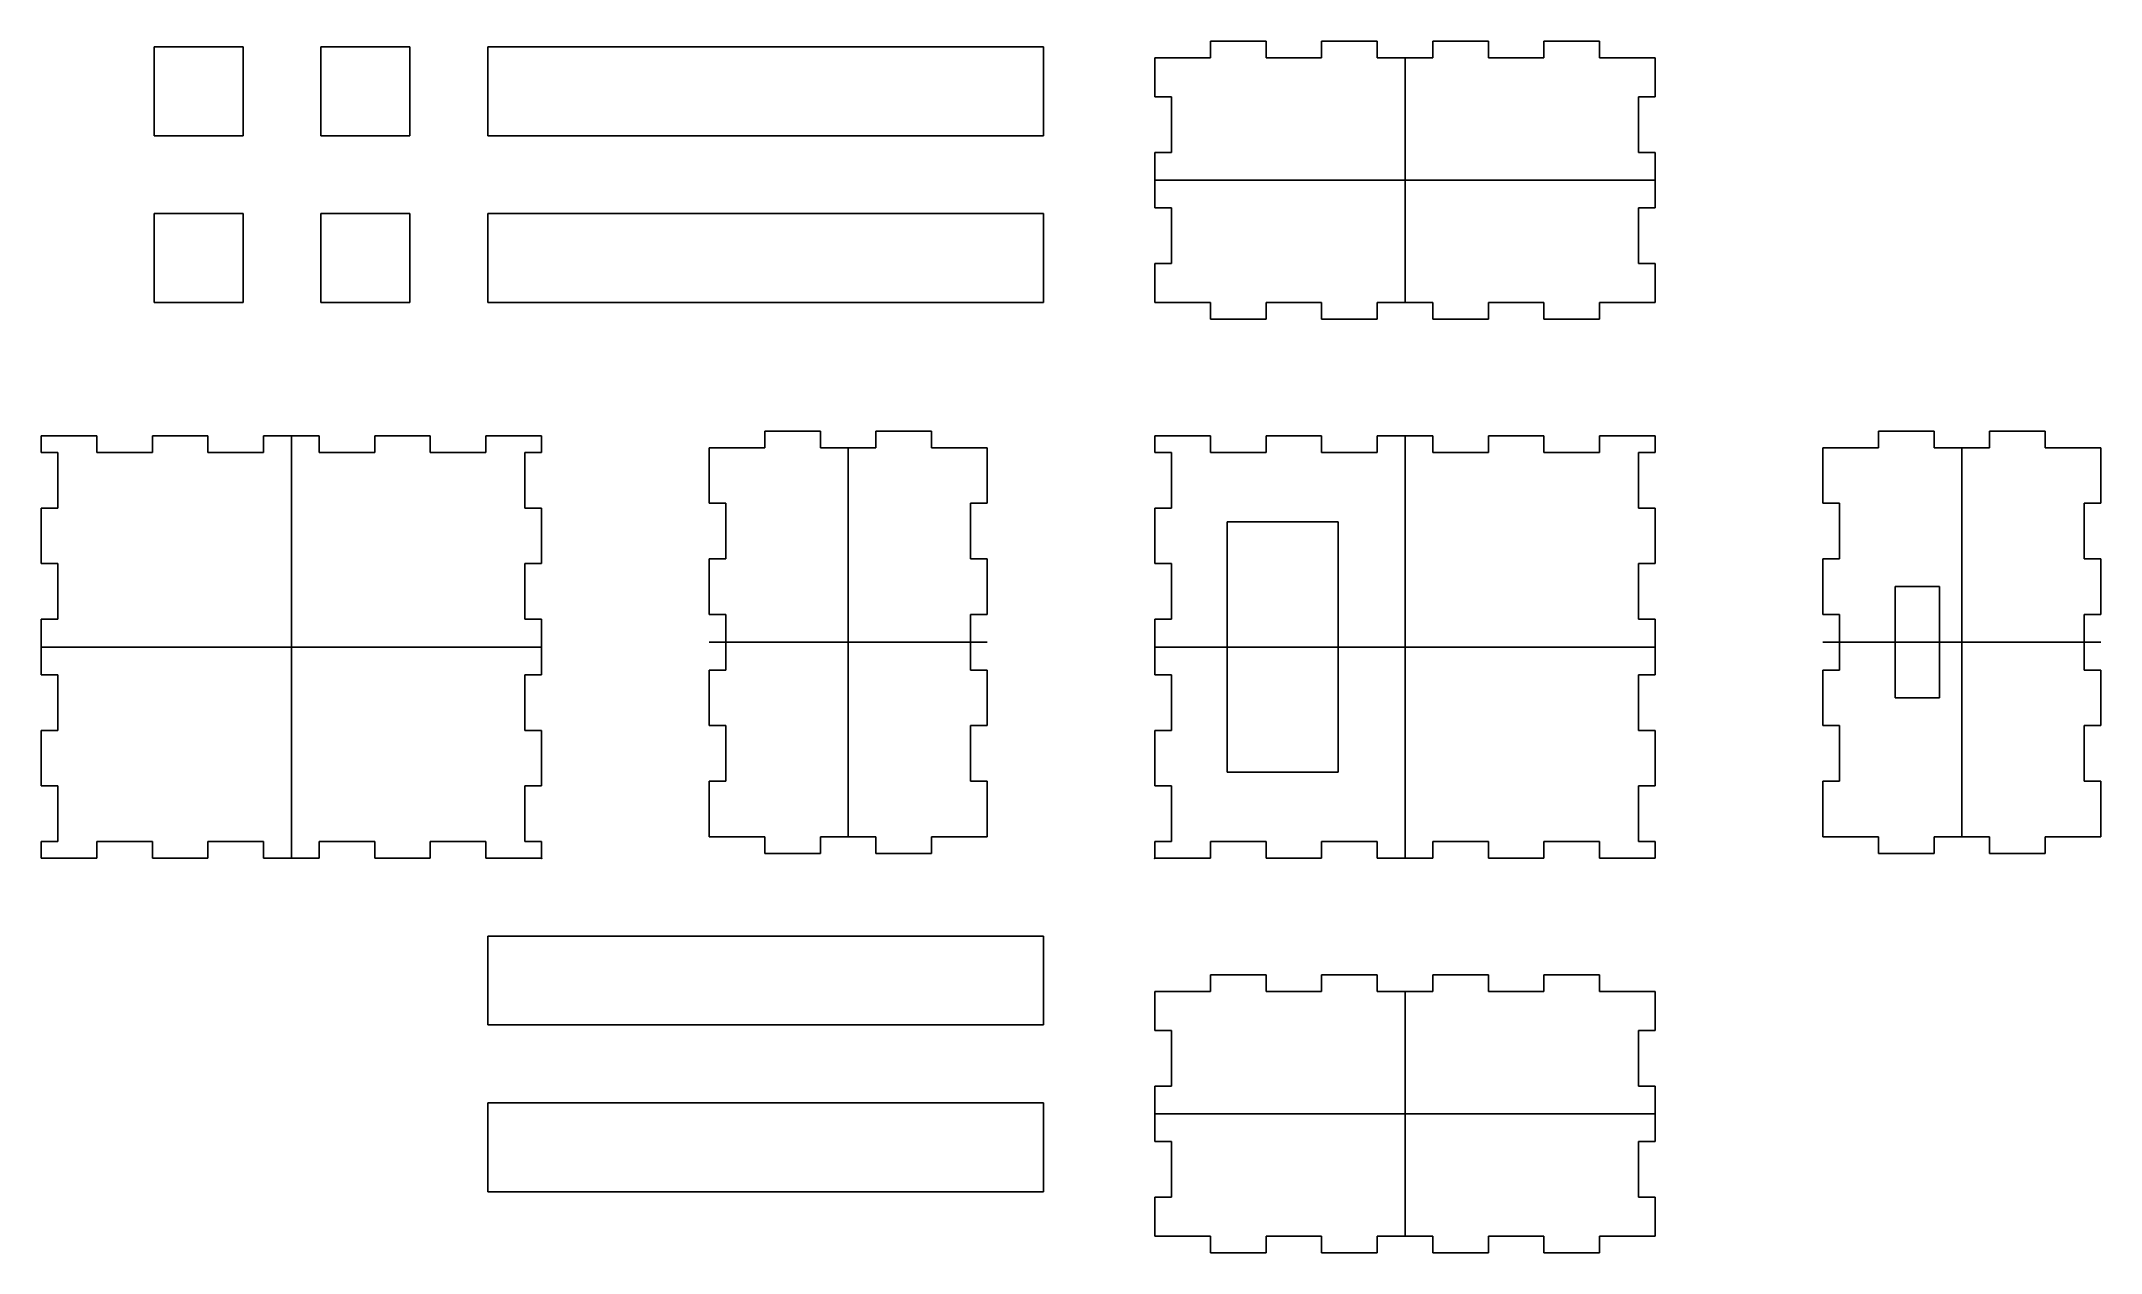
# Model space of a CAD drawing. Header units: centimetres. Extents: x -20 to 17, y -7.1 to 14.7.
import ezdxf

# ---------------------------------------------------------------- set-up
doc = ezdxf.new("R2010")
doc.units = ezdxf.units.CM
doc.header["$MEASUREMENT"] = 0
doc.layers.add('MotionControllerCase v1_Sketch1', color=7, linetype='Continuous')

msp = doc.modelspace()

# ---------------------------------------------------------------- linework, layer by layer
at = {"layer": 'MotionControllerCase v1_Sketch1'}
for p, q in [((-18, 14.6), (-18, 13)), ((-16.4, 14.6), (-18, 14.6)), ((-16.4, 13), (-16.4, 14.6)), ((-13.4, 14.6), (-15, 14.6)), ((-15, 14.6), (-15, 13)), ((-13.4, 13), (-13.4, 14.6)), ((-12, 13), (-12, 14.6)), ((-12, 14.6), (-2, 14.6)), ((-2, 14.6), (-2, 13)), ((2, 14.7), (1, 14.7)), ((1, 14.7), (1, 14.4)), ((2, 14.4), (2, 14.7)), ((3, 14.7), (3, 14.4)), ((4, 14.7), (3, 14.7)), ((4, 14.4), (4, 14.7)), ((6, 14.7), (5, 14.7)), ((5, 14.7), (5, 14.4)), ((6, 14.4), (6, 14.7)), ((7, 14.7), (7, 14.4)), ((8, 14.7), (7, 14.7)), ((8, 14.4), (8, 14.7)), ((0, 14.4), (0, 13.7)), ((1, 14.4), (0, 14.4)), ((3, 14.4), (2, 14.4)), ((5, 14.4), (4, 14.4)), ((4.5, 14.4), (4.5, 10)), ((7, 14.4), (6, 14.4)), ((9, 14.4), (8, 14.4)), ((9, 13.7), (9, 14.4)), ((0.3, 13.7), (0, 13.7)), ((0.3, 12.7), (0.3, 13.7)), ((8.7, 12.7), (8.7, 13.7)), ((8.7, 13.7), (9, 13.7)), ((-18, 13), (-16.4, 13)), ((-15, 13), (-13.4, 13)), ((-2, 13), (-12, 13)), ((0, 12.7), (0.3, 12.7)), ((0, 12.7), (0, 11.7)), ((9, 12.7), (8.7, 12.7)), ((9, 11.7), (9, 12.7)), ((0, 12.2), (9, 12.2)), ((-16.4, 11.6), (-18, 11.6)), ((-18, 11.6), (-18, 10)), ((-16.4, 10), (-16.4, 11.6)), ((-13.4, 11.6), (-15, 11.6)), ((-15, 11.6), (-15, 10)), ((-13.4, 10), (-13.4, 11.6)), ((-12, 10), (-12, 11.6)), ((-12, 11.6), (-2, 11.6)), ((-2, 11.6), (-2, 10)), ((0.3, 11.7), (0, 11.7)), ((0.3, 10.7), (0.3, 11.7)), ((8.7, 10.7), (8.7, 11.7)), ((8.7, 11.7), (9, 11.7)), ((0, 10.7), (0.3, 10.7)), ((0, 10.7), (0, 10)), ((9, 10.7), (8.7, 10.7)), ((9, 10), (9, 10.7)), ((-18, 10), (-16.4, 10)), ((-15, 10), (-13.4, 10)), ((-2, 10), (-12, 10)), ((0, 10), (1, 10)), ((1, 9.7), (1, 10)), ((2, 9.7), (1, 9.7)), ((2, 10), (2, 9.7)), ((2, 10), (3, 10)), ((3, 9.7), (3, 10)), ((4, 9.7), (3, 9.7)), ((4, 10), (4, 9.7)), ((4, 10), (5, 10)), ((5, 9.7), (5, 10)), ((6, 9.7), (5, 9.7)), ((6, 10), (6, 9.7)), ((6, 10), (7, 10)), ((7, 9.7), (7, 10)), ((8, 9.7), (7, 9.7)), ((8, 10), (8, 9.7)), ((8, 10), (9, 10)), ((-20.032, 7.3), (-20.032, 7.6)), ((-20.032, 7.6), (-19.032, 7.6)), ((-19.032, 7.3), (-19.032, 7.6)), ((-18.032, 7.6), (-17.032, 7.6)), ((-18.032, 7.6), (-18.032, 7.3)), ((-17.032, 7.3), (-17.032, 7.6)), ((-16.032, 7.6), (-15.032, 7.6)), ((-16.032, 7.6), (-16.032, 7.3)), ((-15.532, 7.6), (-15.532, 0)), ((-15.032, 7.3), (-15.032, 7.6)), ((-14.032, 7.6), (-13.032, 7.6)), ((-14.032, 7.6), (-14.032, 7.3)), ((-13.032, 7.3), (-13.032, 7.6)), ((-12.032, 7.6), (-11.032, 7.6)), ((-12.032, 7.6), (-12.032, 7.3)), ((-11.032, 7.6), (-11.032, 7.3)), ((-6.016, 7.686), (-7.016, 7.686)), ((-7.016, 7.686), (-7.016, 7.386)), ((-6.016, 7.386), (-6.016, 7.686)), ((-5.016, 7.686), (-5.016, 7.386)), ((-4.016, 7.686), (-5.016, 7.686)), ((-4.016, 7.386), (-4.016, 7.686)), ((1, 7.6), (0, 7.6)), ((0, 7.6), (0, 7.3)), ((1, 7.6), (1, 7.3)), ((2, 7.3), (2, 7.6)), ((3, 7.6), (2, 7.6)), ((3, 7.6), (3, 7.3)), ((4, 7.3), (4, 7.6)), ((5, 7.6), (4, 7.6)), ((4.5, 7.6), (4.5, 0)), ((5, 7.6), (5, 7.3)), ((6, 7.3), (6, 7.6)), ((7, 7.6), (6, 7.6)), ((7, 7.6), (7, 7.3)), ((8, 7.3), (8, 7.6)), ((9, 7.6), (8, 7.6)), ((9, 7.3), (9, 7.6)), ((13.016, 7.386), (13.016, 7.686)), ((13.016, 7.686), (14.016, 7.686)), ((14.016, 7.686), (14.016, 7.386)), ((15.016, 7.686), (16.016, 7.686)), ((15.016, 7.386), (15.016, 7.686)), ((16.016, 7.686), (16.016, 7.386)), ((-19.732, 7.3), (-20.032, 7.3)), ((-19.732, 6.3), (-19.732, 7.3)), ((-18.032, 7.3), (-19.032, 7.3)), ((-16.032, 7.3), (-17.032, 7.3)), ((-14.032, 7.3), (-15.032, 7.3)), ((-12.032, 7.3), (-13.032, 7.3)), ((-11.332, 6.3), (-11.332, 7.3)), ((-11.332, 7.3), (-11.032, 7.3)), ((-8.016, 6.386), (-8.016, 7.386)), ((-8.016, 7.386), (-7.016, 7.386)), ((-6.016, 7.386), (-5.016, 7.386)), ((-5.516, 0.386), (-5.516, 7.386)), ((-4.016, 7.386), (-3.016, 7.386)), ((-3.016, 7.386), (-3.016, 6.386)), ((0.3, 7.3), (0, 7.3)), ((0.3, 6.3), (0.3, 7.3)), ((1, 7.3), (2, 7.3)), ((3, 7.3), (4, 7.3)), ((5, 7.3), (6, 7.3)), ((7, 7.3), (8, 7.3)), ((8.7, 7.3), (9, 7.3)), ((8.7, 6.3), (8.7, 7.3)), ((13.016, 7.386), (12.016, 7.386)), ((12.016, 7.386), (12.016, 6.386)), ((15.016, 7.386), (14.016, 7.386)), ((14.516, 0.386), (14.516, 7.386)), ((17.016, 7.386), (16.016, 7.386)), ((17.016, 6.386), (17.016, 7.386)), ((-20.032, 5.3), (-20.032, 6.3)), ((-20.032, 6.3), (-19.732, 6.3)), ((-11.032, 6.3), (-11.332, 6.3)), ((-11.032, 6.3), (-11.032, 5.3)), ((-7.716, 6.386), (-8.016, 6.386)), ((-7.716, 5.386), (-7.716, 6.386)), ((-3.316, 5.386), (-3.316, 6.386)), ((-3.316, 6.386), (-3.016, 6.386)), ((0, 6.3), (0.3, 6.3)), ((0, 6.3), (0, 5.3)), ((9, 6.3), (8.7, 6.3)), ((9, 5.3), (9, 6.3)), ((12.316, 6.386), (12.016, 6.386)), ((12.316, 5.386), (12.316, 6.386)), ((16.716, 5.386), (16.716, 6.386)), ((16.716, 6.386), (17.016, 6.386)), ((1.3, 1.55), (1.3, 6.05)), ((1.3, 6.05), (3.3, 6.05)), ((3.3, 6.05), (3.3, 1.55)), ((-19.732, 5.3), (-20.032, 5.3)), ((-19.732, 4.3), (-19.732, 5.3)), ((-11.332, 4.3), (-11.332, 5.3)), ((-11.332, 5.3), (-11.032, 5.3)), ((-8.016, 5.386), (-7.716, 5.386)), ((-8.016, 4.386), (-8.016, 5.386)), ((-3.016, 5.386), (-3.316, 5.386)), ((-3.016, 5.386), (-3.016, 4.386)), ((0.3, 5.3), (0, 5.3)), ((0.3, 4.3), (0.3, 5.3)), ((8.7, 5.3), (9, 5.3)), ((8.7, 4.3), (8.7, 5.3)), ((12.016, 5.386), (12.316, 5.386)), ((12.016, 5.386), (12.016, 4.386)), ((17.016, 5.386), (16.716, 5.386)), ((17.016, 4.386), (17.016, 5.386)), ((13.316, 4.886), (14.116, 4.886)), ((13.316, 2.886), (13.316, 4.886)), ((14.116, 4.886), (14.116, 2.886)), ((-20.032, 3.3), (-20.032, 4.3)), ((-20.032, 4.3), (-19.732, 4.3)), ((-11.032, 4.3), (-11.332, 4.3)), ((-11.032, 4.3), (-11.032, 3.3)), ((-7.716, 4.386), (-8.016, 4.386)), ((-7.716, 3.386), (-7.716, 4.386)), ((-3.316, 4.386), (-3.016, 4.386)), ((-3.316, 3.386), (-3.316, 4.386)), ((0, 4.3), (0.3, 4.3)), ((0, 4.3), (0, 3.3)), ((9, 4.3), (8.7, 4.3)), ((9, 3.3), (9, 4.3)), ((12.316, 4.386), (12.016, 4.386)), ((12.316, 3.386), (12.316, 4.386)), ((16.716, 3.386), (16.716, 4.386)), ((16.716, 4.386), (17.016, 4.386)), ((-11.032, 3.8), (-20.032, 3.8)), ((-3.016, 3.886), (-8.016, 3.886)), ((0, 3.8), (9, 3.8)), ((12.016, 3.886), (17.016, 3.886)), ((-8.016, 3.386), (-7.716, 3.386)), ((-8.016, 2.386), (-8.016, 3.386)), ((-3.016, 3.386), (-3.316, 3.386)), ((-3.016, 3.386), (-3.016, 2.386)), ((12.016, 3.386), (12.316, 3.386)), ((12.016, 3.386), (12.016, 2.386)), ((17.016, 3.386), (16.716, 3.386)), ((17.016, 2.386), (17.016, 3.386)), ((-19.732, 3.3), (-20.032, 3.3)), ((-19.732, 2.3), (-19.732, 3.3)), ((-11.332, 3.3), (-11.032, 3.3)), ((-11.332, 2.3), (-11.332, 3.3)), ((0.3, 3.3), (0, 3.3)), ((0.3, 2.3), (0.3, 3.3)), ((8.7, 3.3), (9, 3.3)), ((8.7, 2.3), (8.7, 3.3)), ((14.116, 2.886), (13.316, 2.886)), ((-20.032, 1.3), (-20.032, 2.3)), ((-20.032, 2.3), (-19.732, 2.3)), ((-11.032, 2.3), (-11.332, 2.3)), ((-11.032, 2.3), (-11.032, 1.3)), ((-7.716, 2.386), (-8.016, 2.386)), ((-7.716, 1.386), (-7.716, 2.386)), ((-3.316, 2.386), (-3.016, 2.386)), ((-3.316, 1.386), (-3.316, 2.386)), ((0, 2.3), (0.3, 2.3)), ((0, 2.3), (0, 1.3)), ((9, 2.3), (8.7, 2.3)), ((9, 1.3), (9, 2.3)), ((12.316, 2.386), (12.016, 2.386)), ((12.316, 1.386), (12.316, 2.386)), ((16.716, 2.386), (17.016, 2.386)), ((16.716, 1.386), (16.716, 2.386)), ((3.3, 1.55), (1.3, 1.55)), ((-19.732, 1.3), (-20.032, 1.3)), ((-19.732, 0.3), (-19.732, 1.3)), ((-11.332, 1.3), (-11.032, 1.3)), ((-11.332, 0.3), (-11.332, 1.3)), ((-8.016, 0.386), (-8.016, 1.386)), ((-8.016, 1.386), (-7.716, 1.386)), ((-3.016, 1.386), (-3.316, 1.386)), ((-3.016, 1.386), (-3.016, 0.386)), ((0.3, 1.3), (0, 1.3)), ((0.3, 0.3), (0.3, 1.3)), ((8.7, 0.3), (8.7, 1.3)), ((8.7, 1.3), (9, 1.3)), ((12.016, 1.386), (12.316, 1.386)), ((12.016, 1.386), (12.016, 0.386)), ((17.016, 1.386), (16.716, 1.386)), ((17.016, 0.386), (17.016, 1.386)), ((-7.016, 0.386), (-8.016, 0.386)), ((-7.016, 0.086), (-7.016, 0.386)), ((-5.016, 0.386), (-6.016, 0.386)), ((-6.016, 0.386), (-6.016, 0.086)), ((-5.016, 0.086), (-5.016, 0.386)), ((-3.016, 0.386), (-4.016, 0.386)), ((-4.016, 0.386), (-4.016, 0.086)), ((12.016, 0.386), (13.016, 0.386)), ((13.016, 0.386), (13.016, 0.086)), ((14.016, 0.086), (14.016, 0.386)), ((14.016, 0.386), (15.016, 0.386)), ((15.016, 0.386), (15.016, 0.086)), ((16.016, 0.086), (16.016, 0.386)), ((16.016, 0.386), (17.016, 0.386)), ((-20.032, 0), (-20.032, 0.3)), ((-20.032, 0.3), (-19.732, 0.3)), ((-19.032, 0), (-20.032, 0)), ((-19.032, 0.3), (-19.032, 0)), ((-18.032, 0.3), (-19.032, 0.3)), ((-18.032, 0), (-18.032, 0.3)), ((-17.032, 0), (-18.032, 0)), ((-16.032, 0.3), (-17.032, 0.3)), ((-17.032, 0.3), (-17.032, 0)), ((-16.032, 0), (-16.032, 0.3)), ((-15.032, 0), (-16.032, 0)), ((-15.032, 0.3), (-15.032, 0)), ((-14.032, 0.3), (-15.032, 0.3)), ((-14.032, 0), (-14.032, 0.3)), ((-13.032, 0), (-14.032, 0)), ((-13.032, 0.3), (-13.032, 0)), ((-12.032, 0.3), (-13.032, 0.3)), ((-12.032, 0), (-12.032, 0.3)), ((-11.032, 0), (-12.032, 0)), ((-11.032, 0.3), (-11.332, 0.3)), ((-11.032, 0.3), (-11.032, 0)), ((-6.016, 0.086), (-7.016, 0.086)), ((-4.016, 0.086), (-5.016, 0.086)), ((0, 0.3), (0.3, 0.3)), ((0, 0.3), (0, 0)), ((0, 0), (1, 0)), ((1, 0.3), (2, 0.3)), ((1, 0), (1, 0.3)), ((2, 0.3), (2, 0)), ((2, 0), (3, 0)), ((3, 0), (3, 0.3)), ((3, 0.3), (4, 0.3)), ((4, 0.3), (4, 0)), ((4, 0), (5, 0)), ((5, 0.3), (6, 0.3)), ((5, 0), (5, 0.3)), ((6, 0.3), (6, 0)), ((6, 0), (7, 0)), ((7, 0.3), (8, 0.3)), ((7, 0), (7, 0.3)), ((8, 0.3), (8, 0)), ((8, 0), (9, 0)), ((9, 0.3), (8.7, 0.3)), ((9, 0), (9, 0.3)), ((13.016, 0.086), (14.016, 0.086)), ((15.016, 0.086), (16.016, 0.086)), ((-12, -3), (-12, -1.4)), ((-12, -1.4), (-2, -1.4)), ((-2, -1.4), (-2, -3)), ((1, -2.1), (1, -2.4)), ((2, -2.1), (1, -2.1)), ((2, -2.4), (2, -2.1)), ((4, -2.1), (3, -2.1)), ((3, -2.1), (3, -2.4)), ((4, -2.4), (4, -2.1)), ((5, -2.1), (5, -2.4)), ((6, -2.1), (5, -2.1)), ((6, -2.4), (6, -2.1)), ((8, -2.1), (7, -2.1)), ((7, -2.1), (7, -2.4)), ((8, -2.4), (8, -2.1)), ((0, -3.1), (0, -2.4)), ((0, -2.4), (1, -2.4)), ((2, -2.4), (3, -2.4)), ((4, -2.4), (5, -2.4)), ((4.5, -6.8), (4.5, -2.4)), ((6, -2.4), (7, -2.4)), ((8, -2.4), (9, -2.4)), ((9, -2.4), (9, -3.1)), ((-2, -3), (-12, -3)), ((0, -3.1), (0.3, -3.1)), ((0.3, -3.1), (0.3, -4.1)), ((8.7, -3.1), (8.7, -4.1)), ((9, -3.1), (8.7, -3.1)), ((-12, -6), (-12, -4.4)), ((-12, -4.4), (-2, -4.4)), ((-2, -4.4), (-2, -6)), ((0, -5.1), (0, -4.1)), ((0.3, -4.1), (0, -4.1)), ((8.7, -4.1), (9, -4.1)), ((9, -4.1), (9, -5.1)), ((0, -4.6), (9, -4.6)), ((0, -5.1), (0.3, -5.1)), ((0.3, -5.1), (0.3, -6.1)), ((8.7, -5.1), (8.7, -6.1)), ((9, -5.1), (8.7, -5.1)), ((-2, -6), (-12, -6)), ((0.3, -6.1), (0, -6.1)), ((0, -6.8), (0, -6.1)), ((8.7, -6.1), (9, -6.1)), ((9, -6.1), (9, -6.8)), ((1, -6.8), (0, -6.8)), ((1, -7.1), (1, -6.8)), ((2, -6.8), (2, -7.1)), ((3, -6.8), (2, -6.8)), ((3, -7.1), (3, -6.8)), ((5, -6.8), (4, -6.8)), ((4, -6.8), (4, -7.1)), ((5, -7.1), (5, -6.8)), ((7, -6.8), (6, -6.8)), ((6, -6.8), (6, -7.1)), ((7, -7.1), (7, -6.8)), ((8, -6.8), (8, -7.1)), ((9, -6.8), (8, -6.8)), ((2, -7.1), (1, -7.1)), ((4, -7.1), (3, -7.1)), ((6, -7.1), (5, -7.1)), ((8, -7.1), (7, -7.1))]:
    msp.add_line(p, q, dxfattribs=at)
for p in [(-11.032, 0), (0, 0)]:
    msp.add_point(p, dxfattribs=at)

doc.saveas('drawing.dxf')
